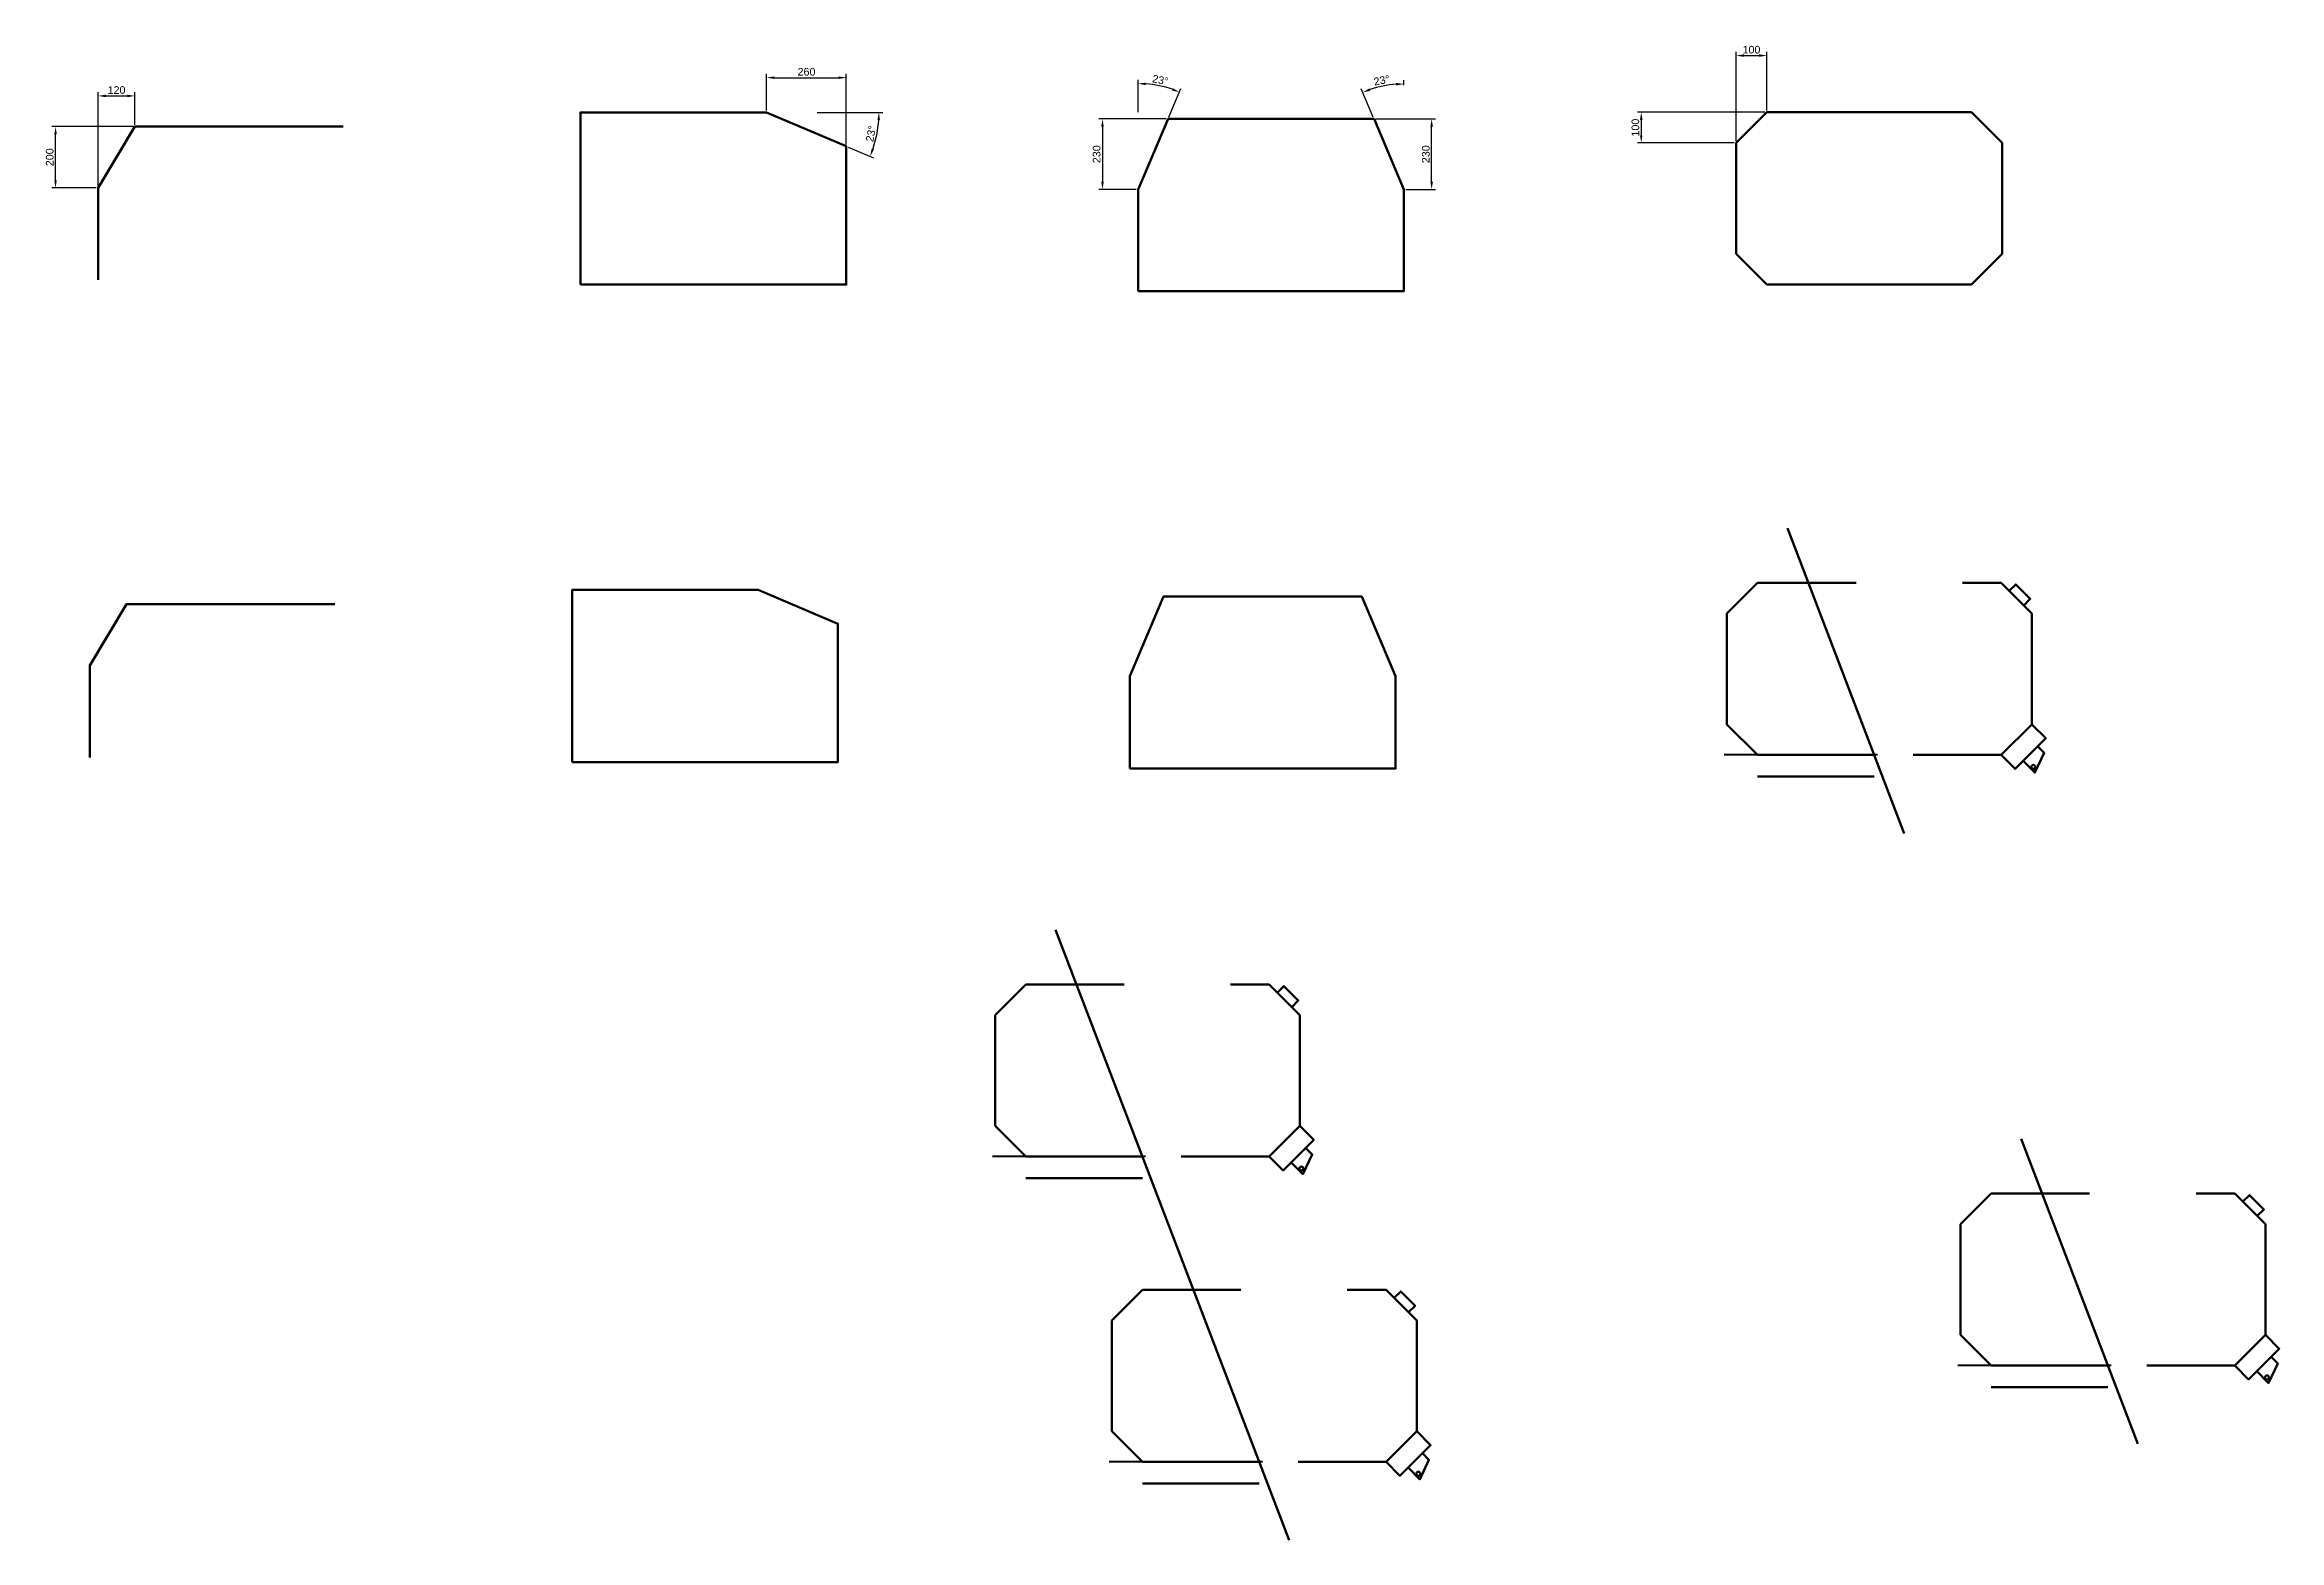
# Model space of a CAD drawing. Header units: centimetres. Extents: x 97323 to 265699, y 20741 to 39605.
# Drawn here: x 251354 to 258646, y 29718 to 34597 of the extents above; entities that cross this region are included whole.
import ezdxf

# ---------------------------------------------------------------- set-up
doc = ezdxf.new("R2010")
doc.units = ezdxf.units.CM
doc.header["$LTSCALE"] = 10
doc.header["$PDMODE"] = 35
doc.header["$PDSIZE"] = 30
for name, color, linetype, lineweight in [('01-FORT-3', 30, 'Continuous', 40), ('01-FORT-4', 70, 'Continuous', 50), ('085-COTATION', 140, 'Continuous', 5)]:
    doc.layers.add(name, color=color, linetype=linetype, lineweight=lineweight)
doc.styles.add('ARIAL-SD', font='arial.ttf')
doc.dimstyles.new('ISO-25-SD', dxfattribs={"dimscale": 10, "dimtxt": 2.5, "dimasz": 2.5, "dimexe": 1.25, "dimexo": 0.625, "dimtad": 1, "dimtoh": 1, "dimtxsty": 'ARIAL-SD', "dimcen": 0, "dimadec": 0, "dimazin": 0, "dimtfac": 1, "dimtofl": 0, "dimtmove": 0, "dimatfit": 3, "dimfxl": 1, "dimarcsym": 0})

# ---------------------------------------------------------------- blocks, each defined once
blk = doc.blocks.new('*D12')
at = {"layer": '085-COTATION', "color": 0, "lineweight": -2, "transparency": 16777216}
for p, q in [((251641.9, 34329.8), (251376.6, 34329.8)), ((251389.1, 34154.8), (251389.1, 34304.8)), ((251521.9, 34129.8), (251376.6, 34129.8))]:
    blk.add_line(p, q, dxfattribs=at)
at = {"layer": '085-COTATION', "color": 0, "transparency": 16777216}
for points in [[(251384.9, 34304.8), (251393.2, 34304.8), (251389.1, 34329.8)], [(251384.9, 34154.8), (251393.2, 34154.8), (251389.1, 34129.8)]]:
    blk.add_solid(points, dxfattribs=at)
at = {"layer": 'Defpoints', "color": 0, "transparency": 16777216}
for p in [(251389.1, 34329.8), (251648.1, 34329.8), (251528.1, 34129.8)]:
    blk.add_point(p, dxfattribs=at)
at = {"layer": '085-COTATION', "color": 0, "transparency": 16777216, "insert": (251370.1, 34229.8), "char_height": 25, "attachment_point": 5, "rotation": 90, "style": 'ARIAL-SD'}
blk.add_mtext('200', dxfattribs=at)
blk = doc.blocks.new('*D7')
at = {"layer": '085-COTATION', "color": 0, "lineweight": -2, "transparency": 16777216}
for p, q in [((251528.1, 34136), (251528.1, 34442.4)), ((251553.1, 34429.9), (251623.1, 34429.9)), ((251648.1, 34336), (251648.1, 34442.4))]:
    blk.add_line(p, q, dxfattribs=at)
at = {"layer": '085-COTATION', "color": 0, "transparency": 16777216}
for points in [[(251553.1, 34434.1), (251553.1, 34425.7), (251528.1, 34429.9)], [(251623.1, 34434.1), (251623.1, 34425.7), (251648.1, 34429.9)]]:
    blk.add_solid(points, dxfattribs=at)
at = {"layer": 'Defpoints', "color": 0, "transparency": 16777216}
for p in [(251648.1, 34429.9), (251648.1, 34329.8), (251528.1, 34129.8)]:
    blk.add_point(p, dxfattribs=at)
at = {"layer": '085-COTATION', "color": 0, "transparency": 16777216, "insert": (251588.1, 34448.9), "char_height": 25, "attachment_point": 5, "style": 'ARIAL-SD'}
blk.add_mtext('120', dxfattribs=at)
blk = doc.blocks.new('*D13')
at = {"layer": '085-COTATION', "color": 0, "lineweight": -2, "transparency": 16777216}
for p, q in [((253709.6, 34382.2), (253709.6, 34501.9)), ((253969.6, 34271.8), (253969.6, 34501.9)), ((253734.6, 34489.4), (253944.6, 34489.4))]:
    blk.add_line(p, q, dxfattribs=at)
at = {"layer": '085-COTATION', "color": 0, "transparency": 16777216}
for points in [[(253734.6, 34493.6), (253734.6, 34485.3), (253709.6, 34489.4)], [(253944.6, 34493.6), (253944.6, 34485.3), (253969.6, 34489.4)]]:
    blk.add_solid(points, dxfattribs=at)
at = {"layer": 'Defpoints', "color": 0, "transparency": 16777216}
for p in [(253969.6, 34489.4), (253709.6, 34375.9), (253969.6, 34265.5)]:
    blk.add_point(p, dxfattribs=at)
at = {"layer": '085-COTATION', "color": 0, "transparency": 16777216, "insert": (253839.6, 34508.5), "char_height": 25, "attachment_point": 5, "style": 'ARIAL-SD'}
blk.add_mtext('260', dxfattribs=at)
blk = doc.blocks.new('*D8')
at = {"layer": '085-COTATION', "color": 0, "lineweight": -2, "transparency": 16777216}
for p, q in [((253873.9, 34375.9), (254088.6, 34375.9)), ((253975.3, 34263.1), (254058.5, 34227.8))]:
    blk.add_line(p, q, dxfattribs=at)
blk.add_arc((253709.6, 34375.9), 366.5, 340.90856, 356.09144, dxfattribs=at)
at = {"layer": '085-COTATION', "color": 0, "transparency": 16777216}
for points in [[(254071.1, 34351.1), (254079.4, 34350.8), (254076.1, 34375.9)], [(254059.8, 34254.5), (254052.1, 34257.5), (254047, 34232.7)]]:
    blk.add_solid(points, dxfattribs=at)
at = {"layer": 'Defpoints', "color": 0, "transparency": 16777216}
for p in [(253709.6, 34375.9), (253867.6, 34375.9), (254063.1, 34279), (253969.6, 34265.5)]:
    blk.add_point(p, dxfattribs=at)
at = {"layer": '085-COTATION', "color": 0, "transparency": 16777216, "insert": (254050.1, 34306.6), "char_height": 25, "attachment_point": 5, "rotation": 78.5, "style": 'ARIAL-SD'}
blk.add_mtext('23°', dxfattribs=at)
blk = doc.blocks.new('*D14')
at = {"layer": '085-COTATION', "color": 0, "lineweight": -2, "transparency": 16777216}
for p, q in [((254921.7, 34376.6), (254921.7, 34482.4)), ((255021.7, 34360.4), (255061.5, 34454))]:
    blk.add_line(p, q, dxfattribs=at)
blk.add_arc((254921.7, 34124.7), 345.3, 71.14976, 85.85024, dxfattribs=at)
at = {"layer": '085-COTATION', "color": 0, "transparency": 16777216}
for points in [[(254946.5, 34464.9), (254946.8, 34473.2), (254921.7, 34469.9)], [(255034.7, 34455.3), (255031.7, 34447.5), (255056.6, 34442.5)]]:
    blk.add_solid(points, dxfattribs=at)
at = {"layer": 'Defpoints', "color": 0, "transparency": 16777216}
for p in [(255013, 34457.6), (254921.7, 34370.4), (255019.3, 34354.7), (254921.7, 34124.7)]:
    blk.add_point(p, dxfattribs=at)
at = {"layer": '085-COTATION', "color": 0, "transparency": 16777216, "insert": (254994.3, 34481.6), "char_height": 25, "attachment_point": 5, "rotation": 348.5, "style": 'ARIAL-SD'}
blk.add_mtext('23°', dxfattribs=at)
blk = doc.blocks.new('*D15')
at = {"layer": '085-COTATION', "color": 0, "lineweight": -2, "transparency": 16777216}
for p, q in [((255689.2, 34360.4), (255649.9, 34453)), ((255789.3, 34464.9), (255789.3, 34481.4))]:
    blk.add_line(p, q, dxfattribs=at)
blk.add_arc((255789.3, 34124.7), 344.2, 94.16231, 108.83769, dxfattribs=at)
at = {"layer": '085-COTATION', "color": 0, "transparency": 16777216}
for points in [[(255679.6, 34446.6), (255676.6, 34454.4), (255654.8, 34441.5)], [(255764.1, 34472.2), (255764.4, 34463.8), (255789.3, 34468.9)]]:
    blk.add_solid(points, dxfattribs=at)
at = {"layer": 'Defpoints', "color": 0, "transparency": 16777216}
for p in [(255743.3, 34465.8), (255789.3, 34458.7), (255691.6, 34354.7), (255789.3, 34124.7)]:
    blk.add_point(p, dxfattribs=at)
at = {"layer": '085-COTATION', "color": 0, "transparency": 16777216, "insert": (255716.8, 34480.6), "char_height": 25, "attachment_point": 5, "rotation": 11.5, "style": 'ARIAL-SD'}
blk.add_mtext('23°', dxfattribs=at)
blk = doc.blocks.new('*D16')
at = {"layer": '085-COTATION', "color": 0, "lineweight": -2, "transparency": 16777216}
for p, q in [((255013.1, 34354.7), (254793.1, 34354.7)), ((254805.6, 34329.7), (254805.6, 34149.7)), ((254915.4, 34124.7), (254793.1, 34124.7))]:
    blk.add_line(p, q, dxfattribs=at)
at = {"layer": '085-COTATION', "color": 0, "transparency": 16777216}
for points in [[(254801.4, 34329.7), (254809.7, 34329.7), (254805.6, 34354.7)], [(254801.4, 34149.7), (254809.7, 34149.7), (254805.6, 34124.7)]]:
    blk.add_solid(points, dxfattribs=at)
at = {"layer": 'Defpoints', "color": 0, "transparency": 16777216}
for p in [(255019.3, 34354.7), (254805.6, 34124.7), (254921.7, 34124.7)]:
    blk.add_point(p, dxfattribs=at)
at = {"layer": '085-COTATION', "color": 0, "transparency": 16777216, "insert": (254786.5, 34239.7), "char_height": 25, "attachment_point": 5, "rotation": 90, "style": 'ARIAL-SD'}
blk.add_mtext('230', dxfattribs=at)
blk = doc.blocks.new('*D17')
at = {"layer": '085-COTATION', "color": 0, "lineweight": -2, "transparency": 16777216}
for p, q in [((255697.9, 34354.7), (255892.2, 34354.7)), ((255879.7, 34149.7), (255879.7, 34329.7)), ((255795.5, 34124.7), (255892.2, 34124.7))]:
    blk.add_line(p, q, dxfattribs=at)
at = {"layer": '085-COTATION', "color": 0, "transparency": 16777216}
for points in [[(255875.5, 34329.7), (255883.9, 34329.7), (255879.7, 34354.7)], [(255875.5, 34149.7), (255883.9, 34149.7), (255879.7, 34124.7)]]:
    blk.add_solid(points, dxfattribs=at)
at = {"layer": 'Defpoints', "color": 0, "transparency": 16777216}
for p in [(255691.6, 34354.7), (255879.7, 34354.7), (255789.3, 34124.7)]:
    blk.add_point(p, dxfattribs=at)
at = {"layer": '085-COTATION', "color": 0, "transparency": 16777216, "insert": (255860.7, 34239.7), "char_height": 25, "attachment_point": 5, "rotation": 90, "style": 'ARIAL-SD'}
blk.add_mtext('230', dxfattribs=at)
blk = doc.blocks.new('*D18')
at = {"layer": '085-COTATION', "color": 0, "lineweight": -2, "transparency": 16777216}
for p, q in [((256967.1, 34376.5), (256551.1, 34376.5)), ((256563.6, 34351.5), (256563.6, 34301.5)), ((256867.1, 34276.5), (256551.1, 34276.5))]:
    blk.add_line(p, q, dxfattribs=at)
at = {"layer": '085-COTATION', "color": 0, "transparency": 16777216}
for points in [[(256559.5, 34351.5), (256567.8, 34351.5), (256563.6, 34376.5)], [(256559.5, 34301.5), (256567.8, 34301.5), (256563.6, 34276.5)]]:
    blk.add_solid(points, dxfattribs=at)
at = {"layer": 'Defpoints', "color": 0, "transparency": 16777216}
for p in [(256973.4, 34376.5), (256563.6, 34276.5), (256873.4, 34276.5)]:
    blk.add_point(p, dxfattribs=at)
at = {"layer": '085-COTATION', "color": 0, "transparency": 16777216, "insert": (256544.6, 34326.5), "char_height": 25, "attachment_point": 5, "rotation": 90, "style": 'ARIAL-SD'}
blk.add_mtext('100', dxfattribs=at)
blk = doc.blocks.new('*D9')
at = {"layer": '085-COTATION', "color": 0, "lineweight": -2, "transparency": 16777216}
for p, q in [((256873.4, 34282.8), (256873.4, 34574)), ((256973.4, 34382.8), (256973.4, 34574)), ((256898.4, 34561.5), (256948.4, 34561.5))]:
    blk.add_line(p, q, dxfattribs=at)
at = {"layer": '085-COTATION', "color": 0, "transparency": 16777216}
for points in [[(256898.4, 34565.7), (256898.4, 34557.4), (256873.4, 34561.5)], [(256948.4, 34565.7), (256948.4, 34557.4), (256973.4, 34561.5)]]:
    blk.add_solid(points, dxfattribs=at)
at = {"layer": 'Defpoints', "color": 0, "transparency": 16777216}
for p in [(256973.4, 34561.5), (256973.4, 34376.5), (256873.4, 34276.5)]:
    blk.add_point(p, dxfattribs=at)
at = {"layer": '085-COTATION', "color": 0, "transparency": 16777216, "insert": (256923.4, 34580.6), "char_height": 25, "attachment_point": 5, "style": 'ARIAL-SD'}
blk.add_mtext('100', dxfattribs=at)

msp = doc.modelspace()

# ---------------------------------------------------------------- linework, layer by layer
at = {"layer": '01-FORT-3'}
for p, q in [((257334.77, 32279.775), (256834.702, 32279.775)), ((254946.322, 30969.565), (254446.254, 30969.565)), ((258097.174, 30287.887), (257597.106, 30287.887)), ((255327.524, 29973.621), (254827.456, 29973.621))]:
    msp.add_line(p, q, dxfattribs=at)
at = {"layer": '01-FORT-4'}
for p, q in [((257040.756, 33019.946), (257421.958, 32024.002)), ((256943.446, 32841.319), (256843.446, 32741.319)), ((257264.485, 32841.319), (256943.446, 32841.319)), ((257738.12, 32841.319), (257611.697, 32841.319)), ((257838.12, 32741.319), (257738.12, 32841.319)), ((256843.446, 32741.319), (256843.446, 32379.775)), ((257838.12, 32379.775), (257838.12, 32741.319)), ((256843.446, 32379.775), (256943.446, 32279.775)), ((256943.446, 32279.775), (257324.06, 32279.775)), ((257451.146, 32279.775), (257738.12, 32279.775)), ((256943.446, 32209.351), (257324.06, 32209.351)), ((254652.307, 31709.737), (255033.51, 30713.793)), ((254554.998, 31531.11), (254454.998, 31431.11)), ((254876.037, 31531.11), (254554.998, 31531.11)), ((255349.672, 31531.11), (255223.249, 31531.11)), ((255449.672, 31431.11), (255349.672, 31531.11)), ((254454.998, 31431.11), (254454.998, 31069.565)), ((255449.672, 31069.565), (255449.672, 31431.11)), ((254454.998, 31069.565), (254554.998, 30969.565)), ((257803.16, 31028.058), (258184.362, 30032.115)), ((254554.998, 30969.565), (254935.611, 30969.565)), ((255062.698, 30969.565), (255349.672, 30969.565)), ((254554.998, 30899.141), (254935.611, 30899.141)), ((257705.85, 30849.432), (257605.85, 30749.432)), ((258026.89, 30849.432), (257705.85, 30849.432)), ((258500.525, 30849.432), (258374.101, 30849.432)), ((258600.525, 30749.432), (258500.525, 30849.432)), ((255033.51, 30713.793), (255414.712, 29717.849)), ((257605.85, 30749.432), (257605.85, 30387.887)), ((258600.525, 30387.887), (258600.525, 30749.432)), ((254936.2, 30535.166), (254836.2, 30435.166)), ((255257.239, 30535.166), (254936.2, 30535.166)), ((255730.875, 30535.166), (255604.451, 30535.166)), ((255830.875, 30435.166), (255730.875, 30535.166)), ((254836.2, 30435.166), (254836.2, 30073.621)), ((255830.875, 30073.621), (255830.875, 30435.166)), ((257605.85, 30387.887), (257705.85, 30287.887)), ((257705.85, 30287.887), (258086.464, 30287.887)), ((258213.551, 30287.887), (258500.525, 30287.887)), ((257705.85, 30217.463), (258086.464, 30217.463)), ((254836.2, 30073.621), (254936.2, 29973.621)), ((254936.2, 29973.621), (255316.814, 29973.621)), ((255443.9, 29973.621), (255730.875, 29973.621)), ((254936.2, 29903.197), (255316.814, 29903.197))]:
    msp.add_line(p, q, dxfattribs=at)
for points in [[(253101.975, 33814.365), (253969.562, 33814.365), (253969.562, 34265.546), (253709.562, 34375.909), (253101.975, 34375.909)], [(254921.678, 33793.143), (255789.266, 33793.143), (255789.266, 34124.688), (255691.637, 34354.688), (255019.308, 34354.688), (254921.678, 34124.688)], [(256973.372, 33815.004), (257640.96, 33815.004), (257740.96, 33915.004), (257740.96, 34276.549), (257640.96, 34376.549), (256973.372, 34376.549), (256873.372, 34276.549), (256873.372, 33915.004)], [(253074.652, 32256.618), (253942.239, 32256.618), (253942.239, 32707.799), (253682.239, 32818.162), (253074.652, 32818.162)], [(254894.356, 32235.396), (255761.943, 32235.396), (255761.943, 32536.941), (255651.58, 32796.941), (255004.719, 32796.941), (254894.356, 32536.941)], [(257738.12, 32279.775), (257838.12, 32379.775), (257883.37, 32334.526), (257783.37, 32234.526)], [(255349.672, 30969.565), (255449.672, 31069.565), (255494.922, 31024.316), (255394.922, 30924.316)], [(258500.525, 30287.887), (258600.525, 30387.887), (258645.774, 30342.638), (258545.774, 30242.638)], [(255730.875, 29973.621), (255830.875, 30073.621), (255876.124, 30028.372), (255776.124, 29928.372)]]:
    msp.add_lwpolyline(points, close=True, dxfattribs=at)
for points in [[(251528.114, 33829.782), (251528.114, 34129.782), (251648.114, 34329.782), (252328.114, 34329.782)], [(257764.582, 32814.858), (257785.884, 32836.16), (257832.962, 32789.083), (257811.659, 32767.781)], [(251500.792, 32272.035), (251500.792, 32572.035), (251620.792, 32772.035), (252300.792, 32772.035)], [(255376.134, 31504.649), (255397.436, 31525.951), (255444.513, 31478.873), (255423.211, 31457.571)], [(258526.986, 30822.97), (258548.288, 30844.273), (258595.366, 30797.195), (258574.064, 30775.893)], [(255757.336, 30508.705), (255778.638, 30530.007), (255825.716, 30482.929), (255804.413, 30461.627)]]:
    msp.add_lwpolyline(points, dxfattribs=at)
at = {"layer": '01-FORT-4', "extrusion": (-8.65956e-17, 8.65956e-17, -1)}
for points in [[(-257809.831, 32260.987), (-257848.211, 32222.606), (-257878.211, 32286.762), (-257856.908, 32308.065)], [(-255421.383, 30950.777), (-255459.763, 30912.397), (-255489.763, 30976.553), (-255468.46, 30997.855)], [(-258572.235, 30269.099), (-258610.616, 30230.719), (-258640.615, 30294.875), (-258619.313, 30316.177)], [(-255802.585, 29954.833), (-255840.965, 29916.453), (-255870.965, 29980.609), (-255849.663, 30001.911)]]:
    msp.add_lwpolyline(points, dxfattribs=at)
for centre in [(-257843.132, 32240.819), (-255454.684, 30930.609), (-258605.537, 30248.931), (-255835.886, 29934.665)]:
    msp.add_circle(centre, 6.656, dxfattribs=at)

# ---------------------------------------------------------------- dimensions: what is measured, and where the dimension line sits
at = {"layer": '085-COTATION'}
for base, p1, p2, picture, middle in [((256973.372, 34561.544), (256873.372, 34276.549), (256973.372, 34376.549), '*D9', (256923.372, 34580.558)), ((253969.562, 34489.445), (253709.562, 34375.909), (253969.562, 34265.546), '*D13', (253839.562, 34508.459)), ((251648.114, 34429.888), (251528.114, 34129.782), (251648.114, 34329.782), '*D7', (251588.114, 34448.903))]:
    dim = msp.add_linear_dim(base=base, p1=p1, p2=p2, dimstyle='ISO-25-SD', dxfattribs=at)
    dim.commit()
    dim.dimension.update_dxf_attribs({"geometry": picture, "text_midpoint": middle})
for base, center, p1, p2, picture, middle in [((255012.975, 34457.648), (254921.678, 34124.688), (254921.678, 34370.386), (255019.308, 34354.688), '*D14', (254994.303, 34481.648)), ((255743.345, 34465.821), (255789.266, 34124.688), (255789.266, 34458.687), (255691.637, 34354.688), '*D15', (255716.849, 34480.629)), ((254063.062, 34278.982), (253709.562, 34375.909), (253867.628, 34375.909), (253969.562, 34265.546), '*D8', (254050.11, 34306.624))]:
    dim = msp.add_angular_dim_3p(base=base, center=center, p1=p1, p2=p2, dimstyle='ISO-25-SD', dxfattribs=at)
    dim.commit()
    dim.dimension.update_dxf_attribs({"geometry": picture, "text_midpoint": middle})
for base, p1, p2, picture, middle in [((254805.571, 34124.688), (255019.308, 34354.688), (254921.678, 34124.688), '*D16', (254786.548, 34239.688)), ((255879.711, 34354.688), (255789.266, 34124.688), (255691.637, 34354.688), '*D17', (255860.688, 34239.688)), ((256563.633, 34276.549), (256973.372, 34376.549), (256873.372, 34276.549), '*D18', (256544.619, 34326.549)), ((251389.069, 34329.782), (251528.114, 34129.782), (251648.114, 34329.782), '*D12', (251370.054, 34229.782))]:
    dim = msp.add_linear_dim(base=base, p1=p1, p2=p2, angle=90, dimstyle='ISO-25-SD', dxfattribs=at)
    dim.commit()
    dim.dimension.update_dxf_attribs({"geometry": picture, "text_midpoint": middle})

doc.saveas('drawing.dxf')
